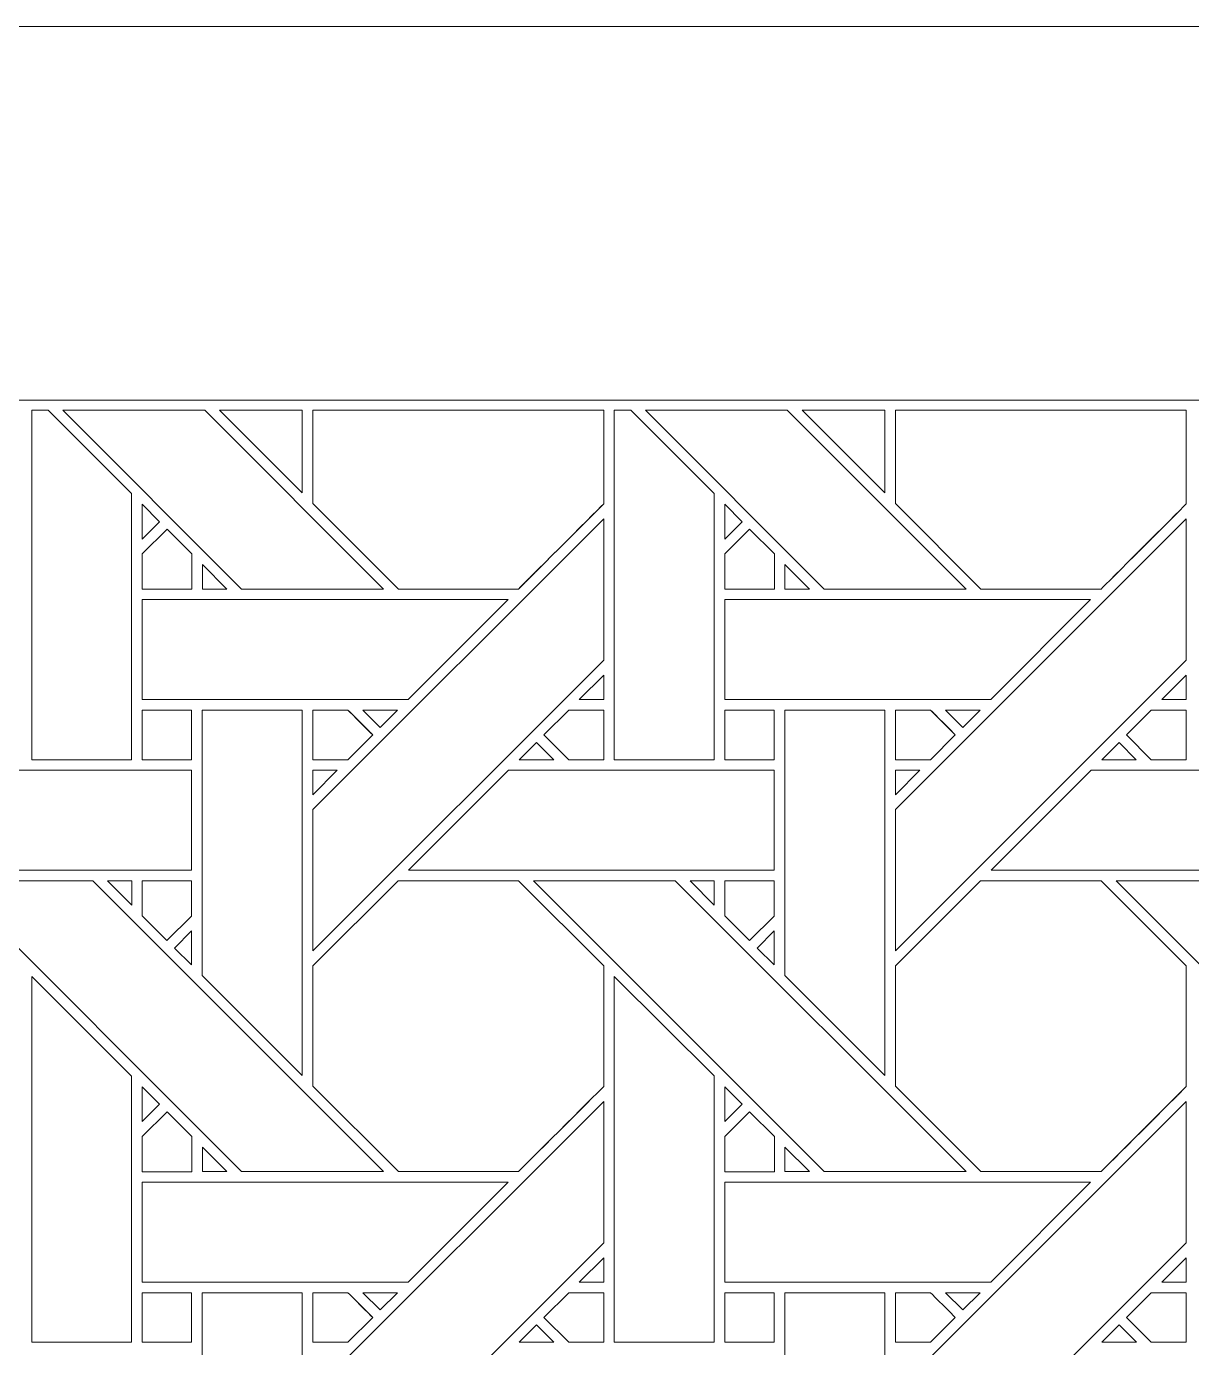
# Model space of a CAD drawing. Header units: inches. Extents: x 8.38 to 16.38, y 5.09 to 13.09.
# Drawn here: x 12.154 to 14.051, y 10.943 to 13.095 of the extents above; entities that cross this region are included whole.
import ezdxf

# ---------------------------------------------------------------- set-up
doc = ezdxf.new("R2010")
doc.units = ezdxf.units.IN
doc.header["$MEASUREMENT"] = 0
doc.layers.add('Design', color=7, linetype='Continuous', lineweight=0)

msp = doc.modelspace()

# ---------------------------------------------------------------- linework, layer by layer
at = {"layer": 'Design'}
for points, knots in [([(8.3829, 13.0948), (8.3829, 13.0948), (8.3829, 5.0948), (8.3829, 5.0948), (8.3829, 5.0948), (16.3829, 5.0948), (16.3829, 5.0948), (16.3829, 5.0948), (16.3829, 13.0948), (16.3829, 13.0948), (16.3829, 13.0948), (8.3829, 13.0948), (8.3829, 13.0948)], [0, 0, 0, 0, 1, 1, 1, 2, 2, 2, 3, 3, 3, 4, 4, 4, 4]), ([(8.9912, 12.4864), (8.9912, 12.4864), (8.9912, 5.7031), (8.9912, 5.7031), (8.9912, 5.7031), (15.7745, 5.7031), (15.7745, 5.7031), (15.7745, 5.7031), (15.7745, 12.4864), (15.7745, 12.4864), (15.7745, 12.4864), (8.9912, 12.4864), (8.9912, 12.4864)], [0, 0, 0, 0, 1, 1, 1, 2, 2, 2, 3, 3, 3, 4, 4, 4, 4]), ([(12.1892, 12.4698), (12.1892, 12.4698), (12.3252, 12.3343), (12.3252, 12.3343), (12.3252, 12.3343), (12.3252, 11.9006), (12.3252, 11.9006), (12.3252, 11.9006), (12.1625, 11.9006), (12.1625, 11.9006), (12.1625, 11.9006), (12.1625, 12.4698), (12.1625, 12.4698), (12.1625, 12.4698), (12.1892, 12.4698), (12.1892, 12.4698)], [0, 0, 0, 0, 1, 1, 1, 2, 2, 2, 3, 3, 3, 4, 4, 4, 5, 5, 5, 5]), ([(12.7354, 12.1786), (12.7354, 12.1786), (12.5044, 12.1786), (12.5044, 12.1786), (12.5044, 12.1786), (12.2133, 12.4698), (12.2133, 12.4698), (12.2133, 12.4698), (12.4442, 12.4698), (12.4442, 12.4698), (12.4442, 12.4698), (12.7354, 12.1786), (12.7354, 12.1786)], [0, 0, 0, 0, 1, 1, 1, 2, 2, 2, 3, 3, 3, 4, 4, 4, 4]), ([(12.6032, 12.4698), (12.6032, 12.4698), (12.6032, 12.335), (12.6032, 12.335), (12.6032, 12.335), (12.4685, 12.4698), (12.4685, 12.4698), (12.4685, 12.4698), (12.6032, 12.4698), (12.6032, 12.4698)], [0, 0, 0, 0, 1, 1, 1, 2, 2, 2, 3, 3, 3, 3]), ([(13.0941, 12.3173), (13.0763, 12.2994), (12.9643, 12.1876), (12.9553, 12.1786), (12.9553, 12.1786), (12.7596, 12.1786), (12.7596, 12.1786), (12.7596, 12.1786), (12.6204, 12.3179), (12.6204, 12.3179), (12.6204, 12.3179), (12.6204, 12.4698), (12.6204, 12.4698), (12.6204, 12.4698), (13.0941, 12.4698), (13.0941, 12.4698), (13.0941, 12.4698), (13.0941, 12.3173), (13.0941, 12.3173)], [0, 0, 0, 0, 1, 1, 1, 2, 2, 2, 3, 3, 3, 4, 4, 4, 5, 5, 5, 6, 6, 6, 6]), ([(13.0941, 12.4698), (13.0941, 12.4698), (13.0941, 12.3173), (13.0941, 12.3173), (13.0755, 12.2986), (12.9637, 12.187), (12.9553, 12.1786), (12.9553, 12.1786), (12.7596, 12.1786), (12.7596, 12.1786), (12.7596, 12.1786), (12.6204, 12.3179), (12.6204, 12.3179), (12.6204, 12.3179), (12.6204, 12.4698), (12.6204, 12.4698), (12.6204, 12.4698), (13.0941, 12.4698), (13.0941, 12.4698)], [0, 0, 0, 0, 1, 1, 1, 2, 2, 2, 3, 3, 3, 4, 4, 4, 5, 5, 5, 6, 6, 6, 6]), ([(13.138, 12.4698), (13.138, 12.4698), (13.274, 12.3343), (13.274, 12.3343), (13.274, 12.3343), (13.274, 11.9006), (13.274, 11.9006), (13.274, 11.9006), (13.1112, 11.9006), (13.1112, 11.9006), (13.1112, 11.9006), (13.1112, 12.4698), (13.1112, 12.4698), (13.1112, 12.4698), (13.138, 12.4698), (13.138, 12.4698)], [0, 0, 0, 0, 1, 1, 1, 2, 2, 2, 3, 3, 3, 4, 4, 4, 5, 5, 5, 5]), ([(13.6841, 12.1786), (13.6841, 12.1786), (13.4531, 12.1786), (13.4531, 12.1786), (13.4531, 12.1786), (13.162, 12.4698), (13.162, 12.4698), (13.162, 12.4698), (13.393, 12.4698), (13.393, 12.4698), (13.393, 12.4698), (13.6841, 12.1786), (13.6841, 12.1786)], [0, 0, 0, 0, 1, 1, 1, 2, 2, 2, 3, 3, 3, 4, 4, 4, 4]), ([(13.552, 12.4698), (13.552, 12.4698), (13.552, 12.335), (13.552, 12.335), (13.552, 12.335), (13.4172, 12.4698), (13.4172, 12.4698), (13.4172, 12.4698), (13.552, 12.4698), (13.552, 12.4698)], [0, 0, 0, 0, 1, 1, 1, 2, 2, 2, 3, 3, 3, 3]), ([(14.0428, 12.3173), (14.025, 12.2994), (13.9131, 12.1876), (13.9041, 12.1786), (13.9041, 12.1786), (13.7084, 12.1786), (13.7084, 12.1786), (13.7084, 12.1786), (13.5691, 12.3179), (13.5691, 12.3179), (13.5691, 12.3179), (13.5691, 12.4698), (13.5691, 12.4698), (13.5691, 12.4698), (14.0428, 12.4698), (14.0428, 12.4698), (14.0428, 12.4698), (14.0428, 12.3173), (14.0428, 12.3173)], [0, 0, 0, 0, 1, 1, 1, 2, 2, 2, 3, 3, 3, 4, 4, 4, 5, 5, 5, 6, 6, 6, 6]), ([(14.0428, 12.4698), (14.0428, 12.4698), (14.0428, 12.3173), (14.0428, 12.3173), (14.0246, 12.299), (13.9128, 12.1874), (13.9041, 12.1786), (13.9041, 12.1786), (13.7084, 12.1786), (13.7084, 12.1786), (13.7084, 12.1786), (13.5691, 12.3179), (13.5691, 12.3179), (13.5691, 12.3179), (13.5691, 12.4698), (13.5691, 12.4698), (13.5691, 12.4698), (14.0428, 12.4698), (14.0428, 12.4698)], [0, 0, 0, 0, 1, 1, 1, 2, 2, 2, 3, 3, 3, 4, 4, 4, 5, 5, 5, 6, 6, 6, 6]), ([(12.3425, 12.26), (12.3425, 12.26), (12.3425, 12.3168), (12.3425, 12.3168), (12.3425, 12.3168), (12.3707, 12.2882), (12.3707, 12.2882), (12.3707, 12.2882), (12.3425, 12.26), (12.3425, 12.26)], [0, 0, 0, 0, 1, 1, 1, 2, 2, 2, 3, 3, 3, 3]), ([(13.2913, 12.26), (13.2913, 12.26), (13.2913, 12.3168), (13.2913, 12.3168), (13.2913, 12.3168), (13.3195, 12.2882), (13.3195, 12.2882), (13.3195, 12.2882), (13.2913, 12.26), (13.2913, 12.26)], [0, 0, 0, 0, 1, 1, 1, 2, 2, 2, 3, 3, 3, 3]), ([(13.0941, 12.0628), (13.0941, 12.0628), (12.6204, 11.5892), (12.6204, 11.5892), (12.6204, 11.5892), (12.6204, 11.8193), (12.6204, 11.8193), (12.6204, 11.8193), (13.0941, 12.2929), (13.0941, 12.2929), (13.0941, 12.2929), (13.0941, 12.0628), (13.0941, 12.0628)], [0, 0, 0, 0, 1, 1, 1, 2, 2, 2, 3, 3, 3, 4, 4, 4, 4]), ([(14.0428, 12.0628), (14.0428, 12.0628), (13.5691, 11.5892), (13.5691, 11.5892), (13.5691, 11.5892), (13.5691, 11.8193), (13.5691, 11.8193), (13.5691, 11.8193), (14.0428, 12.2929), (14.0428, 12.2929), (14.0428, 12.2929), (14.0428, 12.0628), (14.0428, 12.0628)], [0, 0, 0, 0, 1, 1, 1, 2, 2, 2, 3, 3, 3, 4, 4, 4, 4]), ([(12.3425, 12.1784), (12.3425, 12.1784), (12.3425, 12.2357), (12.3425, 12.2357), (12.3425, 12.2357), (12.3829, 12.276), (12.3829, 12.276), (12.3829, 12.276), (12.4232, 12.2357), (12.4232, 12.2357), (12.4232, 12.2357), (12.4232, 12.1784), (12.4232, 12.1784), (12.4232, 12.1784), (12.3425, 12.1784), (12.3425, 12.1784)], [0, 0, 0, 0, 1, 1, 1, 2, 2, 2, 3, 3, 3, 4, 4, 4, 5, 5, 5, 5]), ([(12.3829, 12.276), (12.3829, 12.276), (12.4232, 12.2357), (12.4232, 12.2357), (12.4232, 12.2357), (12.4232, 12.1784), (12.4232, 12.1784), (12.4232, 12.1784), (12.3425, 12.1784), (12.3425, 12.1784), (12.3425, 12.1784), (12.3425, 12.2357), (12.3425, 12.2357), (12.3425, 12.2357), (12.3829, 12.276), (12.3829, 12.276)], [0, 0, 0, 0, 1, 1, 1, 2, 2, 2, 3, 3, 3, 4, 4, 4, 5, 5, 5, 5]), ([(13.2913, 12.1784), (13.2913, 12.1784), (13.2913, 12.2357), (13.2913, 12.2357), (13.2913, 12.2357), (13.3316, 12.276), (13.3316, 12.276), (13.3316, 12.276), (13.3719, 12.2357), (13.3719, 12.2357), (13.3719, 12.2357), (13.3719, 12.1784), (13.3719, 12.1784), (13.3719, 12.1784), (13.2913, 12.1784), (13.2913, 12.1784)], [0, 0, 0, 0, 1, 1, 1, 2, 2, 2, 3, 3, 3, 4, 4, 4, 5, 5, 5, 5]), ([(13.3316, 12.276), (13.3316, 12.276), (13.3719, 12.2357), (13.3719, 12.2357), (13.3719, 12.2357), (13.3719, 12.1784), (13.3719, 12.1784), (13.3719, 12.1784), (13.2913, 12.1784), (13.2913, 12.1784), (13.2913, 12.1784), (13.2913, 12.2357), (13.2913, 12.2357), (13.2913, 12.2357), (13.3316, 12.276), (13.3316, 12.276)], [0, 0, 0, 0, 1, 1, 1, 2, 2, 2, 3, 3, 3, 4, 4, 4, 5, 5, 5, 5]), ([(12.4405, 12.1786), (12.4405, 12.1786), (12.4405, 12.2184), (12.4405, 12.2184), (12.4405, 12.2184), (12.4802, 12.1786), (12.4802, 12.1786), (12.4802, 12.1786), (12.4405, 12.1786), (12.4405, 12.1786)], [0, 0, 0, 0, 1, 1, 1, 2, 2, 2, 3, 3, 3, 3]), ([(13.3892, 12.1786), (13.3892, 12.1786), (13.3892, 12.2184), (13.3892, 12.2184), (13.3892, 12.2184), (13.4289, 12.1786), (13.4289, 12.1786), (13.4289, 12.1786), (13.3892, 12.1786), (13.3892, 12.1786)], [0, 0, 0, 0, 1, 1, 1, 2, 2, 2, 3, 3, 3, 3]), ([(12.9382, 12.1613), (12.9382, 12.1613), (12.7755, 11.9986), (12.7755, 11.9986), (12.7755, 11.9986), (12.3425, 11.9986), (12.3425, 11.9986), (12.3425, 11.9986), (12.3425, 12.1613), (12.3425, 12.1613), (12.3425, 12.1613), (12.9382, 12.1613), (12.9382, 12.1613)], [0, 0, 0, 0, 1, 1, 1, 2, 2, 2, 3, 3, 3, 4, 4, 4, 4]), ([(13.887, 12.1613), (13.887, 12.1613), (13.7242, 11.9986), (13.7242, 11.9986), (13.7242, 11.9986), (13.2913, 11.9986), (13.2913, 11.9986), (13.2913, 11.9986), (13.2913, 12.1613), (13.2913, 12.1613), (13.2913, 12.1613), (13.887, 12.1613), (13.887, 12.1613)], [0, 0, 0, 0, 1, 1, 1, 2, 2, 2, 3, 3, 3, 4, 4, 4, 4]), ([(13.0543, 11.9987), (13.0543, 11.9987), (13.0941, 12.0384), (13.0941, 12.0384), (13.0941, 12.0384), (13.0941, 11.9987), (13.0941, 11.9987), (13.0941, 11.9987), (13.0543, 11.9987), (13.0543, 11.9987)], [0, 0, 0, 0, 1, 1, 1, 2, 2, 2, 3, 3, 3, 3]), ([(14.003, 11.9987), (14.003, 11.9987), (14.0428, 12.0384), (14.0428, 12.0384), (14.0428, 12.0384), (14.0428, 11.9987), (14.0428, 11.9987), (14.0428, 11.9987), (14.003, 11.9987), (14.003, 11.9987)], [0, 0, 0, 0, 1, 1, 1, 2, 2, 2, 3, 3, 3, 3]), ([(12.3425, 11.9006), (12.3425, 11.9006), (12.3425, 11.9814), (12.3425, 11.9814), (12.3425, 11.9814), (12.4228, 11.9814), (12.4228, 11.9814), (12.4228, 11.9814), (12.4228, 11.9006), (12.4228, 11.9006), (12.4228, 11.9006), (12.3425, 11.9006), (12.3425, 11.9006)], [0, 0, 0, 0, 1, 1, 1, 2, 2, 2, 3, 3, 3, 4, 4, 4, 4]), ([(12.4228, 11.9814), (12.4228, 11.9814), (12.4228, 11.9006), (12.4228, 11.9006), (12.4228, 11.9006), (12.3425, 11.9006), (12.3425, 11.9006), (12.3425, 11.9006), (12.3425, 11.9814), (12.3425, 11.9814), (12.3425, 11.9814), (12.4228, 11.9814), (12.4228, 11.9814)], [0, 0, 0, 0, 1, 1, 1, 2, 2, 2, 3, 3, 3, 4, 4, 4, 4]), ([(12.4403, 11.5492), (12.4403, 11.5492), (12.4403, 11.9814), (12.4403, 11.9814), (12.4403, 11.9814), (12.6032, 11.9814), (12.6032, 11.9814), (12.6032, 11.9814), (12.6032, 11.3863), (12.6032, 11.3863), (12.6032, 11.3863), (12.4403, 11.5492), (12.4403, 11.5492)], [0, 0, 0, 0, 1, 1, 1, 2, 2, 2, 3, 3, 3, 4, 4, 4, 4]), ([(12.6204, 11.9006), (12.6204, 11.9006), (12.6204, 11.9814), (12.6204, 11.9814), (12.6204, 11.9814), (12.6775, 11.9814), (12.6775, 11.9814), (12.6826, 11.9763), (12.7134, 11.9455), (12.7178, 11.9411), (12.7178, 11.9411), (12.6774, 11.9006), (12.6774, 11.9006), (12.6774, 11.9006), (12.6204, 11.9006), (12.6204, 11.9006)], [0, 0, 0, 0, 1, 1, 1, 2, 2, 2, 3, 3, 3, 4, 4, 4, 5, 5, 5, 5]), ([(12.7178, 11.9411), (12.7178, 11.9411), (12.6774, 11.9006), (12.6774, 11.9006), (12.6774, 11.9006), (12.6204, 11.9006), (12.6204, 11.9006), (12.6204, 11.9006), (12.6204, 11.9814), (12.6204, 11.9814), (12.6204, 11.9814), (12.6775, 11.9814), (12.6775, 11.9814), (12.6828, 11.9761), (12.7136, 11.9452), (12.7178, 11.9411)], [0, 0, 0, 0, 1, 1, 1, 2, 2, 2, 3, 3, 3, 4, 4, 4, 5, 5, 5, 5]), ([(12.7018, 11.9814), (12.7018, 11.9814), (12.7583, 11.9814), (12.7583, 11.9814), (12.7583, 11.9814), (12.73, 11.9532), (12.73, 11.9532), (12.73, 11.9532), (12.7018, 11.9814), (12.7018, 11.9814)], [0, 0, 0, 0, 1, 1, 1, 2, 2, 2, 3, 3, 3, 3]), ([(13.037, 11.9006), (13.037, 11.9006), (12.9966, 11.941), (12.9966, 11.941), (12.9966, 11.941), (13.037, 11.9814), (13.037, 11.9814), (13.037, 11.9814), (13.0941, 11.9814), (13.0941, 11.9814), (13.0941, 11.9814), (13.0941, 11.9006), (13.0941, 11.9006), (13.0941, 11.9006), (13.037, 11.9006), (13.037, 11.9006)], [0, 0, 0, 0, 1, 1, 1, 2, 2, 2, 3, 3, 3, 4, 4, 4, 5, 5, 5, 5]), ([(13.0941, 11.9814), (13.0941, 11.9814), (13.0941, 11.9006), (13.0941, 11.9006), (13.0941, 11.9006), (13.037, 11.9006), (13.037, 11.9006), (13.037, 11.9006), (12.9966, 11.941), (12.9966, 11.941), (12.9966, 11.941), (13.037, 11.9814), (13.037, 11.9814), (13.037, 11.9814), (13.0941, 11.9814), (13.0941, 11.9814)], [0, 0, 0, 0, 1, 1, 1, 2, 2, 2, 3, 3, 3, 4, 4, 4, 5, 5, 5, 5]), ([(13.2913, 11.9006), (13.2913, 11.9006), (13.2913, 11.9814), (13.2913, 11.9814), (13.2913, 11.9814), (13.3715, 11.9814), (13.3715, 11.9814), (13.3715, 11.9814), (13.3715, 11.9006), (13.3715, 11.9006), (13.3715, 11.9006), (13.2913, 11.9006), (13.2913, 11.9006)], [0, 0, 0, 0, 1, 1, 1, 2, 2, 2, 3, 3, 3, 4, 4, 4, 4]), ([(13.3715, 11.9814), (13.3715, 11.9814), (13.3715, 11.9006), (13.3715, 11.9006), (13.3715, 11.9006), (13.2913, 11.9006), (13.2913, 11.9006), (13.2913, 11.9006), (13.2913, 11.9814), (13.2913, 11.9814), (13.2913, 11.9814), (13.3715, 11.9814), (13.3715, 11.9814)], [0, 0, 0, 0, 1, 1, 1, 2, 2, 2, 3, 3, 3, 4, 4, 4, 4]), ([(13.3891, 11.5492), (13.3891, 11.5492), (13.3891, 11.9814), (13.3891, 11.9814), (13.3891, 11.9814), (13.552, 11.9814), (13.552, 11.9814), (13.552, 11.9814), (13.552, 11.3863), (13.552, 11.3863), (13.552, 11.3863), (13.3891, 11.5492), (13.3891, 11.5492)], [0, 0, 0, 0, 1, 1, 1, 2, 2, 2, 3, 3, 3, 4, 4, 4, 4]), ([(13.5691, 11.9006), (13.5691, 11.9006), (13.5691, 11.9814), (13.5691, 11.9814), (13.5691, 11.9814), (13.6262, 11.9814), (13.6262, 11.9814), (13.6313, 11.9763), (13.6621, 11.9455), (13.6665, 11.9411), (13.6665, 11.9411), (13.6261, 11.9006), (13.6261, 11.9006), (13.6261, 11.9006), (13.5691, 11.9006), (13.5691, 11.9006)], [0, 0, 0, 0, 1, 1, 1, 2, 2, 2, 3, 3, 3, 4, 4, 4, 5, 5, 5, 5]), ([(13.6665, 11.9411), (13.6665, 11.9411), (13.6261, 11.9006), (13.6261, 11.9006), (13.6261, 11.9006), (13.5691, 11.9006), (13.5691, 11.9006), (13.5691, 11.9006), (13.5691, 11.9814), (13.5691, 11.9814), (13.5691, 11.9814), (13.6262, 11.9814), (13.6262, 11.9814), (13.6315, 11.9761), (13.6623, 11.9452), (13.6665, 11.9411)], [0, 0, 0, 0, 1, 1, 1, 2, 2, 2, 3, 3, 3, 4, 4, 4, 5, 5, 5, 5]), ([(13.6505, 11.9814), (13.6505, 11.9814), (13.707, 11.9814), (13.707, 11.9814), (13.707, 11.9814), (13.6787, 11.9532), (13.6787, 11.9532), (13.6787, 11.9532), (13.6505, 11.9814), (13.6505, 11.9814)], [0, 0, 0, 0, 1, 1, 1, 2, 2, 2, 3, 3, 3, 3]), ([(13.9857, 11.9006), (13.9857, 11.9006), (13.9453, 11.941), (13.9453, 11.941), (13.9453, 11.941), (13.9858, 11.9814), (13.9858, 11.9814), (13.9858, 11.9814), (14.0428, 11.9814), (14.0428, 11.9814), (14.0428, 11.9814), (14.0428, 11.9006), (14.0428, 11.9006), (14.0428, 11.9006), (13.9857, 11.9006), (13.9857, 11.9006)], [0, 0, 0, 0, 1, 1, 1, 2, 2, 2, 3, 3, 3, 4, 4, 4, 5, 5, 5, 5]), ([(14.0428, 11.9814), (14.0428, 11.9814), (14.0428, 11.9006), (14.0428, 11.9006), (14.0428, 11.9006), (13.9857, 11.9006), (13.9857, 11.9006), (13.9857, 11.9006), (13.9453, 11.941), (13.9453, 11.941), (13.9453, 11.941), (13.9858, 11.9814), (13.9858, 11.9814), (13.9858, 11.9814), (14.0428, 11.9814), (14.0428, 11.9814)], [0, 0, 0, 0, 1, 1, 1, 2, 2, 2, 3, 3, 3, 4, 4, 4, 5, 5, 5, 5]), ([(13.0127, 11.9006), (13.0127, 11.9006), (12.9562, 11.9006), (12.9562, 11.9006), (12.9562, 11.9006), (12.9845, 11.9289), (12.9845, 11.9289), (12.9845, 11.9289), (13.0127, 11.9006), (13.0127, 11.9006)], [0, 0, 0, 0, 1, 1, 1, 2, 2, 2, 3, 3, 3, 3]), ([(13.9614, 11.9006), (13.9614, 11.9006), (13.905, 11.9006), (13.905, 11.9006), (13.905, 11.9006), (13.9332, 11.9289), (13.9332, 11.9289), (13.9332, 11.9289), (13.9614, 11.9006), (13.9614, 11.9006)], [0, 0, 0, 0, 1, 1, 1, 2, 2, 2, 3, 3, 3, 3]), ([(12.4228, 11.8835), (12.4228, 11.8835), (12.4228, 11.7206), (12.4228, 11.7206), (12.4228, 11.7206), (11.8275, 11.7206), (11.8275, 11.7206), (11.8275, 11.7206), (11.9904, 11.8835), (11.9904, 11.8835), (11.9904, 11.8835), (12.4228, 11.8835), (12.4228, 11.8835)], [0, 0, 0, 0, 1, 1, 1, 2, 2, 2, 3, 3, 3, 4, 4, 4, 4]), ([(12.6602, 11.8835), (12.6602, 11.8835), (12.6204, 11.8436), (12.6204, 11.8436), (12.6204, 11.8436), (12.6204, 11.8835), (12.6204, 11.8835), (12.6204, 11.8835), (12.6602, 11.8835), (12.6602, 11.8835)], [0, 0, 0, 0, 1, 1, 1, 2, 2, 2, 3, 3, 3, 3]), ([(13.3715, 11.8835), (13.3715, 11.8835), (13.3715, 11.7207), (13.3715, 11.7207), (13.3715, 11.7207), (12.7762, 11.7207), (12.7762, 11.7207), (12.7762, 11.7207), (12.9391, 11.8835), (12.9391, 11.8835), (12.9391, 11.8835), (13.3715, 11.8835), (13.3715, 11.8835)], [0, 0, 0, 0, 1, 1, 1, 2, 2, 2, 3, 3, 3, 4, 4, 4, 4]), ([(13.609, 11.8835), (13.609, 11.8835), (13.5691, 11.8436), (13.5691, 11.8436), (13.5691, 11.8436), (13.5691, 11.8835), (13.5691, 11.8835), (13.5691, 11.8835), (13.609, 11.8835), (13.609, 11.8835)], [0, 0, 0, 0, 1, 1, 1, 2, 2, 2, 3, 3, 3, 3]), ([(14.3203, 11.8835), (14.3203, 11.8835), (14.3203, 11.7207), (14.3203, 11.7207), (14.3203, 11.7207), (13.725, 11.7207), (13.725, 11.7207), (13.725, 11.7207), (13.8878, 11.8835), (13.8878, 11.8835), (13.8878, 11.8835), (14.3203, 11.8835), (14.3203, 11.8835)], [0, 0, 0, 0, 1, 1, 1, 2, 2, 2, 3, 3, 3, 4, 4, 4, 4]), ([(12.7354, 11.2299), (12.7354, 11.2299), (12.5044, 11.2299), (12.5044, 11.2299), (12.5044, 11.2299), (12.0308, 11.7035), (12.0308, 11.7035), (12.0308, 11.7035), (12.2618, 11.7035), (12.2618, 11.7035), (12.2618, 11.7035), (12.7354, 11.2299), (12.7354, 11.2299)], [0, 0, 0, 0, 1, 1, 1, 2, 2, 2, 3, 3, 3, 4, 4, 4, 4]), ([(12.2859, 11.7035), (12.2859, 11.7035), (12.3253, 11.7035), (12.3253, 11.7035), (12.3253, 11.7035), (12.3253, 11.6637), (12.3253, 11.6637), (12.3253, 11.6637), (12.2859, 11.7035), (12.2859, 11.7035)], [0, 0, 0, 0, 1, 1, 1, 2, 2, 2, 3, 3, 3, 3]), ([(12.4228, 11.7035), (12.4228, 11.7035), (12.4228, 11.6459), (12.4228, 11.6459), (12.4228, 11.6459), (12.3828, 11.606), (12.3828, 11.606), (12.3828, 11.606), (12.3425, 11.6463), (12.3425, 11.6463), (12.3425, 11.6463), (12.3425, 11.7035), (12.3425, 11.7035), (12.3425, 11.7035), (12.4228, 11.7035), (12.4228, 11.7035)], [0, 0, 0, 0, 1, 1, 1, 2, 2, 2, 3, 3, 3, 4, 4, 4, 5, 5, 5, 5]), ([(12.4228, 11.6459), (12.4228, 11.6459), (12.3828, 11.606), (12.3828, 11.606), (12.3828, 11.606), (12.3425, 11.6463), (12.3425, 11.6463), (12.3425, 11.6463), (12.3425, 11.7035), (12.3425, 11.7035), (12.3425, 11.7035), (12.4228, 11.7035), (12.4228, 11.7035), (12.4228, 11.7035), (12.4228, 11.6459), (12.4228, 11.6459)], [0, 0, 0, 0, 1, 1, 1, 2, 2, 2, 3, 3, 3, 4, 4, 4, 5, 5, 5, 5]), ([(12.7591, 11.7035), (12.7591, 11.7035), (12.9553, 11.7035), (12.9553, 11.7035), (12.9553, 11.7035), (13.0941, 11.5648), (13.0941, 11.5648), (13.0941, 11.5648), (13.0941, 11.3686), (13.0941, 11.3686), (13.0763, 11.3507), (12.9643, 11.2389), (12.9553, 11.2299), (12.9553, 11.2299), (12.7596, 11.2299), (12.7596, 11.2299), (12.7596, 11.2299), (12.6204, 11.3691), (12.6204, 11.3691), (12.6204, 11.3691), (12.6204, 11.5648), (12.6204, 11.5648), (12.6204, 11.5648), (12.7591, 11.7035), (12.7591, 11.7035)], [0, 0, 0, 0, 1, 1, 1, 2, 2, 2, 3, 3, 3, 4, 4, 4, 5, 5, 5, 6, 6, 6, 7, 7, 7, 8, 8, 8, 8]), ([(13.0941, 11.5648), (13.0941, 11.5648), (13.0941, 11.3686), (13.0941, 11.3686), (13.0761, 11.3504), (12.9642, 11.2388), (12.9553, 11.2299), (12.9553, 11.2299), (12.7596, 11.2299), (12.7596, 11.2299), (12.7596, 11.2299), (12.6204, 11.3691), (12.6204, 11.3691), (12.6204, 11.3691), (12.6204, 11.5648), (12.6204, 11.5648), (12.6204, 11.5648), (12.7591, 11.7035), (12.7591, 11.7035), (12.7591, 11.7035), (12.9553, 11.7035), (12.9553, 11.7035), (12.9553, 11.7035), (13.0941, 11.5648), (13.0941, 11.5648)], [0, 0, 0, 0, 1, 1, 1, 2, 2, 2, 3, 3, 3, 4, 4, 4, 5, 5, 5, 6, 6, 6, 7, 7, 7, 8, 8, 8, 8]), ([(13.6841, 11.2299), (13.6841, 11.2299), (13.4531, 11.2299), (13.4531, 11.2299), (13.4531, 11.2299), (12.9795, 11.7035), (12.9795, 11.7035), (12.9795, 11.7035), (13.2105, 11.7035), (13.2105, 11.7035), (13.2105, 11.7035), (13.6841, 11.2299), (13.6841, 11.2299)], [0, 0, 0, 0, 1, 1, 1, 2, 2, 2, 3, 3, 3, 4, 4, 4, 4]), ([(13.2346, 11.7035), (13.2346, 11.7035), (13.2741, 11.7035), (13.2741, 11.7035), (13.2741, 11.7035), (13.2741, 11.6637), (13.2741, 11.6637), (13.2741, 11.6637), (13.2346, 11.7035), (13.2346, 11.7035)], [0, 0, 0, 0, 1, 1, 1, 2, 2, 2, 3, 3, 3, 3]), ([(13.3715, 11.7035), (13.3715, 11.7035), (13.3715, 11.6459), (13.3715, 11.6459), (13.3715, 11.6459), (13.3316, 11.606), (13.3316, 11.606), (13.3316, 11.606), (13.2913, 11.6463), (13.2913, 11.6463), (13.2913, 11.6463), (13.2913, 11.7035), (13.2913, 11.7035), (13.2913, 11.7035), (13.3715, 11.7035), (13.3715, 11.7035)], [0, 0, 0, 0, 1, 1, 1, 2, 2, 2, 3, 3, 3, 4, 4, 4, 5, 5, 5, 5]), ([(13.3715, 11.6459), (13.3715, 11.6459), (13.3316, 11.606), (13.3316, 11.606), (13.3316, 11.606), (13.2913, 11.6463), (13.2913, 11.6463), (13.2913, 11.6463), (13.2913, 11.7035), (13.2913, 11.7035), (13.2913, 11.7035), (13.3715, 11.7035), (13.3715, 11.7035), (13.3715, 11.7035), (13.3715, 11.6459), (13.3715, 11.6459)], [0, 0, 0, 0, 1, 1, 1, 2, 2, 2, 3, 3, 3, 4, 4, 4, 5, 5, 5, 5]), ([(13.7078, 11.7035), (13.7078, 11.7035), (13.904, 11.7035), (13.904, 11.7035), (13.904, 11.7035), (14.0428, 11.5648), (14.0428, 11.5648), (14.0428, 11.5648), (14.0428, 11.3686), (14.0428, 11.3686), (14.025, 11.3507), (13.9131, 11.2389), (13.9041, 11.2299), (13.9041, 11.2299), (13.7084, 11.2299), (13.7084, 11.2299), (13.7084, 11.2299), (13.5691, 11.3691), (13.5691, 11.3691), (13.5691, 11.3691), (13.5691, 11.5648), (13.5691, 11.5648), (13.5691, 11.5648), (13.7078, 11.7035), (13.7078, 11.7035)], [0, 0, 0, 0, 1, 1, 1, 2, 2, 2, 3, 3, 3, 4, 4, 4, 5, 5, 5, 6, 6, 6, 7, 7, 7, 8, 8, 8, 8]), ([(14.0428, 11.5648), (14.0428, 11.5648), (14.0428, 11.3686), (14.0428, 11.3686), (14.0244, 11.3501), (13.9126, 11.2384), (13.9041, 11.2299), (13.9041, 11.2299), (13.7084, 11.2299), (13.7084, 11.2299), (13.7084, 11.2299), (13.5691, 11.3691), (13.5691, 11.3691), (13.5691, 11.3691), (13.5691, 11.5648), (13.5691, 11.5648), (13.5691, 11.5648), (13.7078, 11.7035), (13.7078, 11.7035), (13.7078, 11.7035), (13.904, 11.7035), (13.904, 11.7035), (13.904, 11.7035), (14.0428, 11.5648), (14.0428, 11.5648)], [0, 0, 0, 0, 1, 1, 1, 2, 2, 2, 3, 3, 3, 4, 4, 4, 5, 5, 5, 6, 6, 6, 7, 7, 7, 8, 8, 8, 8]), ([(14.6329, 11.2299), (14.6329, 11.2299), (14.4018, 11.2299), (14.4018, 11.2299), (14.4018, 11.2299), (13.9283, 11.7035), (13.9283, 11.7035), (13.9283, 11.7035), (14.1592, 11.7035), (14.1592, 11.7035), (14.1592, 11.7035), (14.6329, 11.2299), (14.6329, 11.2299)], [0, 0, 0, 0, 1, 1, 1, 2, 2, 2, 3, 3, 3, 4, 4, 4, 4]), ([(12.4228, 11.6217), (12.4228, 11.6217), (12.4228, 11.5665), (12.4228, 11.5665), (12.4228, 11.5665), (12.395, 11.5939), (12.395, 11.5939), (12.395, 11.5939), (12.4228, 11.6217), (12.4228, 11.6217)], [0, 0, 0, 0, 1, 1, 1, 2, 2, 2, 3, 3, 3, 3]), ([(13.3715, 11.6217), (13.3715, 11.6217), (13.3715, 11.5665), (13.3715, 11.5665), (13.3715, 11.5665), (13.3438, 11.5939), (13.3438, 11.5939), (13.3438, 11.5939), (13.3715, 11.6217), (13.3715, 11.6217)], [0, 0, 0, 0, 1, 1, 1, 2, 2, 2, 3, 3, 3, 3]), ([(12.1625, 10.9519), (12.1625, 10.9519), (12.1625, 11.5477), (12.1625, 11.5477), (12.1625, 11.5477), (12.3252, 11.3855), (12.3252, 11.3855), (12.3252, 11.3855), (12.3252, 10.9519), (12.3252, 10.9519), (12.3252, 10.9519), (12.1625, 10.9519), (12.1625, 10.9519)], [0, 0, 0, 0, 1, 1, 1, 2, 2, 2, 3, 3, 3, 4, 4, 4, 4]), ([(13.1112, 10.9519), (13.1112, 10.9519), (13.1112, 11.5477), (13.1112, 11.5477), (13.1112, 11.5477), (13.274, 11.3856), (13.274, 11.3856), (13.274, 11.3856), (13.274, 10.9519), (13.274, 10.9519), (13.274, 10.9519), (13.1112, 10.9519), (13.1112, 10.9519)], [0, 0, 0, 0, 1, 1, 1, 2, 2, 2, 3, 3, 3, 4, 4, 4, 4]), ([(12.3425, 11.3113), (12.3425, 11.3113), (12.3425, 11.3681), (12.3425, 11.3681), (12.3425, 11.3681), (12.3707, 11.3395), (12.3707, 11.3395), (12.3707, 11.3395), (12.3425, 11.3113), (12.3425, 11.3113)], [0, 0, 0, 0, 1, 1, 1, 2, 2, 2, 3, 3, 3, 3]), ([(13.2913, 11.3113), (13.2913, 11.3113), (13.2913, 11.3681), (13.2913, 11.3681), (13.2913, 11.3681), (13.3195, 11.3395), (13.3195, 11.3395), (13.3195, 11.3395), (13.2913, 11.3113), (13.2913, 11.3113)], [0, 0, 0, 0, 1, 1, 1, 2, 2, 2, 3, 3, 3, 3]), ([(13.0941, 11.1141), (13.0941, 11.1141), (12.6204, 10.6404), (12.6204, 10.6404), (12.6204, 10.6404), (12.6204, 10.8705), (12.6204, 10.8705), (12.6204, 10.8705), (13.0941, 11.3441), (13.0941, 11.3441), (13.0941, 11.3441), (13.0941, 11.1141), (13.0941, 11.1141)], [0, 0, 0, 0, 1, 1, 1, 2, 2, 2, 3, 3, 3, 4, 4, 4, 4]), ([(14.0428, 11.1141), (14.0428, 11.1141), (13.5691, 10.6404), (13.5691, 10.6404), (13.5691, 10.6404), (13.5691, 10.8705), (13.5691, 10.8705), (13.5691, 10.8705), (14.0428, 11.3441), (14.0428, 11.3441), (14.0428, 11.3441), (14.0428, 11.1141), (14.0428, 11.1141)], [0, 0, 0, 0, 1, 1, 1, 2, 2, 2, 3, 3, 3, 4, 4, 4, 4]), ([(12.3425, 11.2297), (12.3425, 11.2297), (12.3425, 11.2869), (12.3425, 11.2869), (12.3425, 11.2869), (12.3829, 11.3273), (12.3829, 11.3273), (12.3829, 11.3273), (12.4232, 11.287), (12.4232, 11.287), (12.4232, 11.287), (12.4232, 11.2297), (12.4232, 11.2297), (12.4232, 11.2297), (12.3425, 11.2297), (12.3425, 11.2297)], [0, 0, 0, 0, 1, 1, 1, 2, 2, 2, 3, 3, 3, 4, 4, 4, 5, 5, 5, 5]), ([(12.3829, 11.3273), (12.3829, 11.3273), (12.4232, 11.287), (12.4232, 11.287), (12.4232, 11.287), (12.4232, 11.2297), (12.4232, 11.2297), (12.4232, 11.2297), (12.3425, 11.2297), (12.3425, 11.2297), (12.3425, 11.2297), (12.3425, 11.2869), (12.3425, 11.2869), (12.3425, 11.2869), (12.3829, 11.3273), (12.3829, 11.3273)], [0, 0, 0, 0, 1, 1, 1, 2, 2, 2, 3, 3, 3, 4, 4, 4, 5, 5, 5, 5]), ([(13.2913, 11.2297), (13.2913, 11.2297), (13.2913, 11.2869), (13.2913, 11.2869), (13.2913, 11.2869), (13.3316, 11.3273), (13.3316, 11.3273), (13.3316, 11.3273), (13.3719, 11.287), (13.3719, 11.287), (13.3719, 11.287), (13.3719, 11.2297), (13.3719, 11.2297), (13.3719, 11.2297), (13.2913, 11.2297), (13.2913, 11.2297)], [0, 0, 0, 0, 1, 1, 1, 2, 2, 2, 3, 3, 3, 4, 4, 4, 5, 5, 5, 5]), ([(13.3316, 11.3273), (13.3316, 11.3273), (13.3719, 11.287), (13.3719, 11.287), (13.3719, 11.287), (13.3719, 11.2297), (13.3719, 11.2297), (13.3719, 11.2297), (13.2913, 11.2297), (13.2913, 11.2297), (13.2913, 11.2297), (13.2913, 11.2869), (13.2913, 11.2869), (13.2913, 11.2869), (13.3316, 11.3273), (13.3316, 11.3273)], [0, 0, 0, 0, 1, 1, 1, 2, 2, 2, 3, 3, 3, 4, 4, 4, 5, 5, 5, 5]), ([(12.4405, 11.2299), (12.4405, 11.2299), (12.4405, 11.2697), (12.4405, 11.2697), (12.4405, 11.2697), (12.4802, 11.2299), (12.4802, 11.2299), (12.4802, 11.2299), (12.4405, 11.2299), (12.4405, 11.2299)], [0, 0, 0, 0, 1, 1, 1, 2, 2, 2, 3, 3, 3, 3]), ([(13.3892, 11.2299), (13.3892, 11.2299), (13.3892, 11.2697), (13.3892, 11.2697), (13.3892, 11.2697), (13.4289, 11.2299), (13.4289, 11.2299), (13.4289, 11.2299), (13.3892, 11.2299), (13.3892, 11.2299)], [0, 0, 0, 0, 1, 1, 1, 2, 2, 2, 3, 3, 3, 3]), ([(12.9383, 11.2126), (12.9383, 11.2126), (12.7755, 11.0499), (12.7755, 11.0499), (12.7755, 11.0499), (12.3425, 11.0499), (12.3425, 11.0499), (12.3425, 11.0499), (12.3425, 11.2126), (12.3425, 11.2126), (12.3425, 11.2126), (12.9383, 11.2126), (12.9383, 11.2126)], [0, 0, 0, 0, 1, 1, 1, 2, 2, 2, 3, 3, 3, 4, 4, 4, 4]), ([(13.887, 11.2126), (13.887, 11.2126), (13.7242, 11.0499), (13.7242, 11.0499), (13.7242, 11.0499), (13.2913, 11.0499), (13.2913, 11.0499), (13.2913, 11.0499), (13.2913, 11.2126), (13.2913, 11.2126), (13.2913, 11.2126), (13.887, 11.2126), (13.887, 11.2126)], [0, 0, 0, 0, 1, 1, 1, 2, 2, 2, 3, 3, 3, 4, 4, 4, 4]), ([(13.0543, 11.0499), (13.0543, 11.0499), (13.0941, 11.0897), (13.0941, 11.0897), (13.0941, 11.0897), (13.0941, 11.0499), (13.0941, 11.0499), (13.0941, 11.0499), (13.0543, 11.0499), (13.0543, 11.0499)], [0, 0, 0, 0, 1, 1, 1, 2, 2, 2, 3, 3, 3, 3]), ([(14.003, 11.0499), (14.003, 11.0499), (14.0428, 11.0897), (14.0428, 11.0897), (14.0428, 11.0897), (14.0428, 11.0499), (14.0428, 11.0499), (14.0428, 11.0499), (14.003, 11.0499), (14.003, 11.0499)], [0, 0, 0, 0, 1, 1, 1, 2, 2, 2, 3, 3, 3, 3]), ([(12.3425, 11.0327), (12.3425, 11.0327), (12.4228, 11.0327), (12.4228, 11.0327), (12.4228, 11.0327), (12.4228, 10.9519), (12.4228, 10.9519), (12.4228, 10.9519), (12.3425, 10.9519), (12.3425, 10.9519), (12.3425, 10.9519), (12.3425, 11.0327), (12.3425, 11.0327)], [0, 0, 0, 0, 1, 1, 1, 2, 2, 2, 3, 3, 3, 4, 4, 4, 4]), ([(12.4228, 11.0327), (12.4228, 11.0327), (12.4228, 10.9519), (12.4228, 10.9519), (12.4228, 10.9519), (12.3425, 10.9519), (12.3425, 10.9519), (12.3425, 10.9519), (12.3425, 11.0327), (12.3425, 11.0327), (12.3425, 11.0327), (12.4228, 11.0327), (12.4228, 11.0327)], [0, 0, 0, 0, 1, 1, 1, 2, 2, 2, 3, 3, 3, 4, 4, 4, 4]), ([(12.4403, 10.6004), (12.4403, 10.6004), (12.4403, 11.0326), (12.4403, 11.0326), (12.4403, 11.0326), (12.6032, 11.0326), (12.6032, 11.0326), (12.6032, 11.0326), (12.6032, 10.4375), (12.6032, 10.4375), (12.6032, 10.4375), (12.4403, 10.6004), (12.4403, 10.6004)], [0, 0, 0, 0, 1, 1, 1, 2, 2, 2, 3, 3, 3, 4, 4, 4, 4]), ([(12.6775, 11.0327), (12.6826, 11.0276), (12.7134, 10.9967), (12.7178, 10.9923), (12.7178, 10.9923), (12.6774, 10.9519), (12.6774, 10.9519), (12.6774, 10.9519), (12.6204, 10.9519), (12.6204, 10.9519), (12.6204, 10.9519), (12.6204, 11.0327), (12.6204, 11.0327), (12.6204, 11.0327), (12.6775, 11.0327), (12.6775, 11.0327)], [0, 0, 0, 0, 1, 1, 1, 2, 2, 2, 3, 3, 3, 4, 4, 4, 5, 5, 5, 5]), ([(12.7178, 10.9923), (12.7178, 10.9923), (12.6774, 10.9519), (12.6774, 10.9519), (12.6774, 10.9519), (12.6204, 10.9519), (12.6204, 10.9519), (12.6204, 10.9519), (12.6204, 11.0327), (12.6204, 11.0327), (12.6204, 11.0327), (12.6775, 11.0327), (12.6775, 11.0327), (12.6828, 11.0274), (12.7136, 10.9965), (12.7178, 10.9923)], [0, 0, 0, 0, 1, 1, 1, 2, 2, 2, 3, 3, 3, 4, 4, 4, 5, 5, 5, 5]), ([(12.7018, 11.0326), (12.7018, 11.0326), (12.7583, 11.0326), (12.7583, 11.0326), (12.7583, 11.0326), (12.73, 11.0045), (12.73, 11.0045), (12.73, 11.0045), (12.7018, 11.0326), (12.7018, 11.0326)], [0, 0, 0, 0, 1, 1, 1, 2, 2, 2, 3, 3, 3, 3]), ([(13.037, 10.9519), (13.037, 10.9519), (12.9966, 10.9923), (12.9966, 10.9923), (12.9966, 10.9923), (13.037, 11.0327), (13.037, 11.0327), (13.037, 11.0327), (13.0941, 11.0327), (13.0941, 11.0327), (13.0941, 11.0327), (13.0941, 10.9519), (13.0941, 10.9519), (13.0941, 10.9519), (13.037, 10.9519), (13.037, 10.9519)], [0, 0, 0, 0, 1, 1, 1, 2, 2, 2, 3, 3, 3, 4, 4, 4, 5, 5, 5, 5]), ([(13.0941, 11.0327), (13.0941, 11.0327), (13.0941, 10.9519), (13.0941, 10.9519), (13.0941, 10.9519), (13.037, 10.9519), (13.037, 10.9519), (13.037, 10.9519), (12.9966, 10.9923), (12.9966, 10.9923), (12.9966, 10.9923), (13.037, 11.0327), (13.037, 11.0327), (13.037, 11.0327), (13.0941, 11.0327), (13.0941, 11.0327)], [0, 0, 0, 0, 1, 1, 1, 2, 2, 2, 3, 3, 3, 4, 4, 4, 5, 5, 5, 5]), ([(13.2913, 11.0327), (13.2913, 11.0327), (13.3715, 11.0327), (13.3715, 11.0327), (13.3715, 11.0327), (13.3715, 10.9519), (13.3715, 10.9519), (13.3715, 10.9519), (13.2913, 10.9519), (13.2913, 10.9519), (13.2913, 10.9519), (13.2913, 11.0327), (13.2913, 11.0327)], [0, 0, 0, 0, 1, 1, 1, 2, 2, 2, 3, 3, 3, 4, 4, 4, 4]), ([(13.3715, 11.0327), (13.3715, 11.0327), (13.3715, 10.9519), (13.3715, 10.9519), (13.3715, 10.9519), (13.2913, 10.9519), (13.2913, 10.9519), (13.2913, 10.9519), (13.2913, 11.0327), (13.2913, 11.0327), (13.2913, 11.0327), (13.3715, 11.0327), (13.3715, 11.0327)], [0, 0, 0, 0, 1, 1, 1, 2, 2, 2, 3, 3, 3, 4, 4, 4, 4]), ([(13.3891, 10.6005), (13.3891, 10.6005), (13.3891, 11.0326), (13.3891, 11.0326), (13.3891, 11.0326), (13.552, 11.0326), (13.552, 11.0326), (13.552, 11.0326), (13.552, 10.4375), (13.552, 10.4375), (13.552, 10.4375), (13.3891, 10.6005), (13.3891, 10.6005)], [0, 0, 0, 0, 1, 1, 1, 2, 2, 2, 3, 3, 3, 4, 4, 4, 4]), ([(13.6262, 11.0327), (13.6313, 11.0276), (13.6621, 10.9967), (13.6665, 10.9923), (13.6665, 10.9923), (13.6261, 10.9519), (13.6261, 10.9519), (13.6261, 10.9519), (13.5691, 10.9519), (13.5691, 10.9519), (13.5691, 10.9519), (13.5691, 11.0327), (13.5691, 11.0327), (13.5691, 11.0327), (13.6262, 11.0327), (13.6262, 11.0327)], [0, 0, 0, 0, 1, 1, 1, 2, 2, 2, 3, 3, 3, 4, 4, 4, 5, 5, 5, 5]), ([(13.6665, 10.9923), (13.6665, 10.9923), (13.6261, 10.9519), (13.6261, 10.9519), (13.6261, 10.9519), (13.5691, 10.9519), (13.5691, 10.9519), (13.5691, 10.9519), (13.5691, 11.0327), (13.5691, 11.0327), (13.5691, 11.0327), (13.6262, 11.0327), (13.6262, 11.0327), (13.6313, 11.0276), (13.6621, 10.9967), (13.6665, 10.9923)], [0, 0, 0, 0, 1, 1, 1, 2, 2, 2, 3, 3, 3, 4, 4, 4, 5, 5, 5, 5]), ([(13.6505, 11.0326), (13.6505, 11.0326), (13.707, 11.0326), (13.707, 11.0326), (13.707, 11.0326), (13.6787, 11.0045), (13.6787, 11.0045), (13.6787, 11.0045), (13.6505, 11.0326), (13.6505, 11.0326)], [0, 0, 0, 0, 1, 1, 1, 2, 2, 2, 3, 3, 3, 3]), ([(13.9857, 10.9519), (13.9857, 10.9519), (13.9453, 10.9923), (13.9453, 10.9923), (13.9453, 10.9923), (13.9858, 11.0327), (13.9858, 11.0327), (13.9858, 11.0327), (14.0428, 11.0327), (14.0428, 11.0327), (14.0428, 11.0327), (14.0428, 10.9519), (14.0428, 10.9519), (14.0428, 10.9519), (13.9857, 10.9519), (13.9857, 10.9519)], [0, 0, 0, 0, 1, 1, 1, 2, 2, 2, 3, 3, 3, 4, 4, 4, 5, 5, 5, 5]), ([(14.0428, 10.9519), (14.0428, 10.9519), (13.9857, 10.9519), (13.9857, 10.9519), (13.9857, 10.9519), (13.9453, 10.9923), (13.9453, 10.9923), (13.9453, 10.9923), (13.9858, 11.0327), (13.9858, 11.0327), (13.9858, 11.0327), (14.0428, 11.0327), (14.0428, 11.0327), (14.0428, 11.0327), (14.0428, 10.9519), (14.0428, 10.9519)], [0, 0, 0, 0, 1, 1, 1, 2, 2, 2, 3, 3, 3, 4, 4, 4, 5, 5, 5, 5]), ([(13.0127, 10.9519), (13.0127, 10.9519), (12.9562, 10.9519), (12.9562, 10.9519), (12.9562, 10.9519), (12.9845, 10.9801), (12.9845, 10.9801), (12.9845, 10.9801), (13.0127, 10.9519), (13.0127, 10.9519)], [0, 0, 0, 0, 1, 1, 1, 2, 2, 2, 3, 3, 3, 3]), ([(13.905, 10.9519), (13.905, 10.9519), (13.9332, 10.9801), (13.9332, 10.9801), (13.9332, 10.9801), (13.9615, 10.9519), (13.9615, 10.9519), (13.9615, 10.9519), (13.905, 10.9519), (13.905, 10.9519)], [0, 0, 0, 0, 1, 1, 1, 2, 2, 2, 3, 3, 3, 3])]:
    msp.add_open_spline(points, degree=3, knots=knots, dxfattribs=at)

doc.saveas('drawing.dxf')
